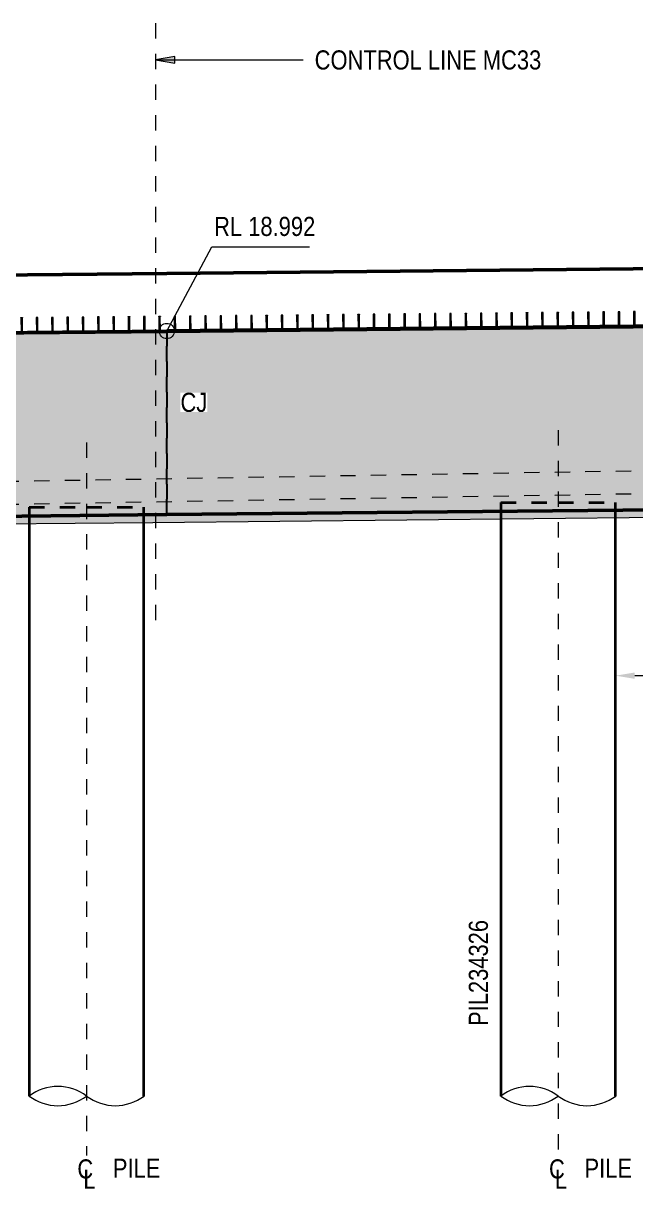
# Model space of a CAD drawing. Header units: metres. Extents: x -1691 to -1609, y 3 to 593.
# Drawn here: x -1635.54 to -1631.54, y 13.39 to 21 of the extents above; entities that cross this region are included whole.
import ezdxf

# ---------------------------------------------------------------- set-up
doc = ezdxf.new("R2010")
doc.units = ezdxf.units.M
doc.linetypes.add('JacobsCenter', pattern=[0.015, 0.009, -0.0015, 0.003, -0.0015])
doc.linetypes.add('JacobsDash', pattern=[0.0045, 0.003, -0.0015])
doc.layers.get('Defpoints').update_dxf_attribs({"color": 41})
for name, color, linetype, lineweight in [('BRIDGE-ABUTMENT-CONC', 7, 'Continuous', 50), ('BRIDGE-FRAMING-LINE-18-HID', 7, 'JacobsDash', 18), ('D-BDGE', 7, 'Continuous', 13), ('D-BDGE-FLOOR', 7, 'Continuous', 50), ('D-BDGE-FNDN-LINES-18-HID', 7, 'JacobsDash', 18), ('D-BDGE-FNDN-PILE-CONC', 7, 'Continuous', 50), ('D-BDGE-FRAMING', 7, 'Continuous', 50), ('D-BDGE-LINE', 7, 'Continuous', 9), ('D-ENHA-ANNO-TEXT', 7, 'Continuous', 9), ('D-ENHA-GEN-LINE', 7, 'Continuous', 9), ('D-ENHA-TEXT', 7, 'Continuous', 9), ('D-ENHA-TEXT-DIMS', 7, 'Continuous', 9), ('D-ENHA-TEXT-TAG', 7, 'Continuous', 18)]:
    doc.layers.add(name, color=color, linetype=linetype, lineweight=lineweight)
doc.styles.add('Arial Narrow_1', font='ARIALN.TTF', dxfattribs={"height": 0.125})
doc.styles.add('Arial Narrow_3', font='ARIALN.TTF', dxfattribs={"height": 0.125})
doc.dimstyles.new('Dimension_Standard_O__mm__3', dxfattribs={"dimscale": 0.3048, "dimtxt": 0.127929, "dimasz": 0.410105, "dimexe": 0.393701, "dimexo": 0.246063, "dimgap": 0.246063, "dimtad": 1, "dimdec": 0, "dimlfac": 1000, "dimzin": 0, "dimdsep": 46, "dimtxsty": 'Arial Narrow_3', "dimsah": 1, "dimcen": 0.09, "dimaunit": 1, "dimadec": 4, "dimazin": 0, "dimtfac": 1, "dimtdec": 4, "dimtix": 1, "dimtmove": 0, "dimatfit": 3, "dimfxl": 1, "dimtvp": 1, "dimtfill": 1, "dimtolj": 1, "dimtzin": 0, "dimlwd": 18, "dimlwe": 18, "dimarcsym": 2})

# ---------------------------------------------------------------- blocks, each defined once
blk = doc.blocks.new('01_SFO_FRP_Pile_CastInPlace_CS - CAST-IN-PLACE PILE - 0750-V4-DRG-2871072 - ABUTMENT B CONCRETE ELEVATION')
at = {"layer": 'D-BDGE-FNDN-LINES-18-HID', "lineweight": 35}
for p, q in [((-1677.2736, 17.8408), (-1677.2736, 17.7833)), ((-1677.2736, 17.8408), (-1676.8987, 17.8408)), ((-1677.2736, 17.8408), (-1676.8988, 17.8408)), ((-1676.8987, 17.8408), (-1676.5236, 17.8408)), ((-1676.8986, 17.8408), (-1676.5236, 17.8408)), ((-1676.5236, 17.7908), (-1676.5236, 17.8408))]:
    blk.add_line(p, q, dxfattribs=at)
at = {"layer": 'D-BDGE-FNDN-PILE-CONC', "lineweight": 35}
for p, q in [((-1677.2736, 17.7832), (-1677.2736, 13.9919)), ((-1676.5236, 13.9914), (-1676.5236, 17.7907))]:
    blk.add_line(p, q, dxfattribs=at)
blk = doc.blocks.new('07_STR_DPS_PermadecPanel - 07_STR_DPS_PermadecPanel-5973125-DRG-2871072 - ABUTMENT B CONCRETE ELEVATION')
at = {"layer": 'BRIDGE-FRAMING-LINE-18-HID', "color": 9, "lineweight": 13, "true_color": 0xc3c3c3}
for p, q in [((-1677.5265, 19.0775), (-1677.5165, 19.0776)), ((-1677.5265, 19.0769), (-1677.5265, 19.0775)), ((-1677.5265, 19.0775), (-1677.5265, 19.0769)), ((-1677.5165, 19.0776), (-1677.5165, 19.077)), ((-1677.5165, 19.0776), (-1677.5165, 19.077)), ((-1677.4265, 19.0785), (-1677.4165, 19.0786)), ((-1677.4265, 19.0779), (-1677.4265, 19.0785)), ((-1677.4265, 19.0785), (-1677.4265, 19.0779)), ((-1677.4165, 19.0786), (-1677.4165, 19.078)), ((-1677.4165, 19.0786), (-1677.4165, 19.078)), ((-1677.3265, 19.0795), (-1677.3165, 19.0796)), ((-1677.3265, 19.0789), (-1677.3265, 19.0795)), ((-1677.3265, 19.0795), (-1677.3265, 19.0789)), ((-1677.3165, 19.0796), (-1677.3165, 19.079)), ((-1677.3165, 19.0796), (-1677.3165, 19.079)), ((-1677.2265, 19.0805), (-1677.2165, 19.0806)), ((-1677.2265, 19.0799), (-1677.2265, 19.0805)), ((-1677.2265, 19.0805), (-1677.2265, 19.0799)), ((-1677.2165, 19.0806), (-1677.2166, 19.08)), ((-1677.2165, 19.0806), (-1677.2165, 19.08)), ((-1677.1265, 19.0815), (-1677.1266, 19.0809)), ((-1677.1265, 19.0815), (-1677.1165, 19.0816)), ((-1677.1265, 19.0809), (-1677.1265, 19.0815)), ((-1677.1165, 19.0816), (-1677.1166, 19.081)), ((-1677.1165, 19.0816), (-1677.1165, 19.081)), ((-1677.0265, 19.0825), (-1677.0266, 19.0819)), ((-1677.0265, 19.0825), (-1677.0165, 19.0826)), ((-1677.0265, 19.0819), (-1677.0265, 19.0825)), ((-1677.0165, 19.0826), (-1677.0166, 19.082)), ((-1677.0165, 19.0826), (-1677.0165, 19.082)), ((-1677.5706, 18.984), (-1677.5256, 18.9845)), ((-1677.5706, 18.9834), (-1677.5706, 18.984)), ((-1677.5706, 18.984), (-1677.5706, 18.9834)), ((-1676.9705, 18.984), (-1677.5705, 18.978)), ((-1677.5156, 18.9846), (-1677.4256, 18.9855)), ((-1677.4156, 18.9856), (-1677.3256, 18.9865)), ((-1677.3156, 18.9866), (-1677.2256, 18.9875)), ((-1677.2156, 18.9876), (-1677.1256, 18.9885)), ((-1677.1156, 18.9886), (-1677.0256, 18.9895)), ((-1677.0156, 18.9896), (-1676.9706, 18.99)), ((-1676.9706, 18.99), (-1676.9706, 18.9895)), ((-1676.9706, 18.99), (-1676.9706, 18.9894))]:
    blk.add_line(p, q, dxfattribs=at)
at = {"layer": 'D-BDGE-FRAMING', "color": 9, "lineweight": 13, "true_color": 0xc3c3c3}
for p, q in [((-1677.5165, 19.077), (-1677.5265, 19.0769)), ((-1677.5265, 19.0769), (-1677.5256, 18.9839)), ((-1677.5156, 18.984), (-1677.5165, 19.077)), ((-1677.4165, 19.078), (-1677.4265, 19.0779)), ((-1677.4265, 19.0779), (-1677.4256, 18.9849)), ((-1677.4156, 18.985), (-1677.4165, 19.078)), ((-1677.3165, 19.079), (-1677.3265, 19.0789)), ((-1677.3265, 19.0789), (-1677.3256, 18.9859)), ((-1677.3156, 18.986), (-1677.3165, 19.079)), ((-1677.2166, 19.08), (-1677.2265, 19.0799)), ((-1677.2265, 19.0799), (-1677.2256, 18.9869)), ((-1677.2156, 18.987), (-1677.2166, 19.08)), ((-1677.1166, 19.081), (-1677.1266, 19.0809)), ((-1677.1266, 19.0809), (-1677.1256, 18.9879)), ((-1677.1156, 18.988), (-1677.1166, 19.081)), ((-1677.0166, 19.082), (-1677.0266, 19.0819)), ((-1677.0266, 19.0819), (-1677.0256, 18.9889)), ((-1677.0156, 18.989), (-1677.0166, 19.082)), ((-1677.5256, 18.9839), (-1677.5706, 18.9834)), ((-1677.5706, 18.9834), (-1677.5705, 18.9774)), ((-1677.5705, 18.9774), (-1676.9706, 18.9834)), ((-1677.4256, 18.9849), (-1677.5156, 18.984)), ((-1677.3256, 18.9859), (-1677.4156, 18.985)), ((-1677.2256, 18.9869), (-1677.3156, 18.986)), ((-1677.1256, 18.9879), (-1677.2156, 18.987)), ((-1677.0256, 18.9889), (-1677.1156, 18.988)), ((-1676.9706, 18.9894), (-1677.0156, 18.989)), ((-1676.9706, 18.9834), (-1676.9706, 18.9894))]:
    blk.add_line(p, q, dxfattribs=at)
blk = doc.blocks.new('07_STR_DPS_PermadecPanel - 07_STR_DPS_PermadecPanel-V19-DRG-2871072 - ABUTMENT B CONCRETE ELEVATION')
at = {"layer": 'BRIDGE-FRAMING-LINE-18-HID', "color": 9, "lineweight": 13, "true_color": 0xc3c3c3}
for p, q in [((-1676.9265, 19.0835), (-1676.9165, 19.0836)), ((-1676.9265, 19.0829), (-1676.9265, 19.0835)), ((-1676.9265, 19.0835), (-1676.9265, 19.0829)), ((-1676.9165, 19.0836), (-1676.9165, 19.083)), ((-1676.9165, 19.0836), (-1676.9165, 19.083)), ((-1676.8265, 19.0845), (-1676.8165, 19.0846)), ((-1676.8265, 19.0839), (-1676.8265, 19.0845)), ((-1676.8265, 19.0845), (-1676.8265, 19.0839)), ((-1676.8165, 19.0846), (-1676.8165, 19.084)), ((-1676.8165, 19.0846), (-1676.8165, 19.084)), ((-1676.7265, 19.0855), (-1676.7165, 19.0856)), ((-1676.7265, 19.0849), (-1676.7265, 19.0855)), ((-1676.7265, 19.0855), (-1676.7265, 19.0849)), ((-1676.7165, 19.0856), (-1676.7165, 19.085)), ((-1676.7165, 19.0856), (-1676.7165, 19.085)), ((-1676.6265, 19.0865), (-1676.6165, 19.0866)), ((-1676.6265, 19.0859), (-1676.6265, 19.0865)), ((-1676.6265, 19.0865), (-1676.6265, 19.0859)), ((-1676.6165, 19.0866), (-1676.6166, 19.086)), ((-1676.6165, 19.0866), (-1676.6165, 19.086)), ((-1676.5265, 19.0875), (-1676.5266, 19.0869)), ((-1676.5265, 19.0875), (-1676.5165, 19.0876)), ((-1676.5265, 19.0869), (-1676.5265, 19.0875)), ((-1676.5165, 19.0876), (-1676.5166, 19.087)), ((-1676.5165, 19.0876), (-1676.5165, 19.087)), ((-1676.4265, 19.0885), (-1676.4266, 19.0879)), ((-1676.4265, 19.0885), (-1676.4165, 19.0886)), ((-1676.4265, 19.0879), (-1676.4265, 19.0885)), ((-1676.4165, 19.0886), (-1676.4166, 19.088)), ((-1676.4165, 19.0886), (-1676.4165, 19.088)), ((-1676.9706, 18.99), (-1676.9256, 18.9905)), ((-1676.9706, 18.9895), (-1676.9706, 18.99)), ((-1676.9706, 18.99), (-1676.9706, 18.9894)), ((-1676.3705, 18.99), (-1676.9705, 18.984)), ((-1676.9156, 18.9906), (-1676.8256, 18.9915)), ((-1676.8156, 18.9916), (-1676.7256, 18.9925)), ((-1676.7156, 18.9926), (-1676.6256, 18.9935)), ((-1676.6156, 18.9936), (-1676.5256, 18.9945)), ((-1676.5156, 18.9946), (-1676.4256, 18.9955)), ((-1676.4156, 18.9956), (-1676.3706, 18.996)), ((-1676.3706, 18.996), (-1676.3706, 18.9959)), ((-1676.3706, 18.996), (-1676.3706, 18.9954)), ((-1676.3706, 18.9953), (-1676.3706, 18.9954))]:
    blk.add_line(p, q, dxfattribs=at)
at = {"layer": 'D-BDGE-FRAMING', "color": 9, "lineweight": 13, "true_color": 0xc3c3c3}
for p, q in [((-1676.9165, 19.083), (-1676.9265, 19.0829)), ((-1676.9265, 19.0829), (-1676.9256, 18.9899)), ((-1676.9156, 18.99), (-1676.9165, 19.083)), ((-1676.8165, 19.084), (-1676.8265, 19.0839)), ((-1676.8265, 19.0839), (-1676.8256, 18.9909)), ((-1676.8156, 18.991), (-1676.8165, 19.084)), ((-1676.7165, 19.085), (-1676.7265, 19.0849)), ((-1676.7265, 19.0849), (-1676.7256, 18.9919)), ((-1676.7156, 18.992), (-1676.7165, 19.085)), ((-1676.6166, 19.086), (-1676.6265, 19.0859)), ((-1676.6265, 19.0859), (-1676.6256, 18.9929)), ((-1676.6156, 18.993), (-1676.6166, 19.086)), ((-1676.5166, 19.087), (-1676.5266, 19.0869)), ((-1676.5266, 19.0869), (-1676.5256, 18.9939)), ((-1676.5156, 18.994), (-1676.5166, 19.087)), ((-1676.4166, 19.088), (-1676.4266, 19.0879)), ((-1676.4266, 19.0879), (-1676.4256, 18.9949)), ((-1676.4156, 18.995), (-1676.4166, 19.088)), ((-1676.9256, 18.9899), (-1676.9706, 18.9894)), ((-1676.9706, 18.9894), (-1676.9705, 18.9834)), ((-1676.9705, 18.9834), (-1676.3706, 18.9894)), ((-1676.8256, 18.9909), (-1676.9156, 18.99)), ((-1676.7256, 18.9919), (-1676.8156, 18.991)), ((-1676.6256, 18.9929), (-1676.7156, 18.992)), ((-1676.5256, 18.9939), (-1676.6156, 18.993)), ((-1676.4256, 18.9949), (-1676.5156, 18.994)), ((-1676.3706, 18.9954), (-1676.4156, 18.995)), ((-1676.3706, 18.9894), (-1676.3706, 18.9953))]:
    blk.add_line(p, q, dxfattribs=at)
blk = doc.blocks.new('07_STR_DPS_PermadecPanel - 07_STR_DPS_PermadecPanel-5973127-DRG-2871072 - ABUTMENT B CONCRETE ELEVATION')
at = {"layer": 'BRIDGE-FRAMING-LINE-18-HID', "color": 9, "lineweight": 13, "true_color": 0xc3c3c3}
for p, q in [((-1675.7266, 19.0952), (-1675.7166, 19.0953)), ((-1675.7265, 19.0946), (-1675.7266, 19.0952)), ((-1675.7266, 19.0952), (-1675.7266, 19.0946)), ((-1675.7166, 19.0953), (-1675.7165, 19.0947)), ((-1675.7166, 19.0953), (-1675.7166, 19.0947)), ((-1675.6266, 19.0962), (-1675.6166, 19.0963)), ((-1675.6266, 19.0956), (-1675.6266, 19.0962)), ((-1675.6266, 19.0962), (-1675.6266, 19.0956)), ((-1675.6166, 19.0963), (-1675.6166, 19.0957)), ((-1675.6166, 19.0963), (-1675.6166, 19.0957)), ((-1675.5266, 19.0972), (-1675.5166, 19.0973)), ((-1675.5266, 19.0966), (-1675.5266, 19.0972)), ((-1675.5266, 19.0972), (-1675.5266, 19.0966)), ((-1675.5166, 19.0973), (-1675.5166, 19.0967)), ((-1675.5166, 19.0973), (-1675.5166, 19.0967)), ((-1675.4266, 19.0982), (-1675.4166, 19.0983)), ((-1675.4266, 19.0976), (-1675.4266, 19.0982)), ((-1675.4266, 19.0982), (-1675.4266, 19.0976)), ((-1675.4166, 19.0983), (-1675.4166, 19.0977)), ((-1675.4166, 19.0983), (-1675.4166, 19.0977)), ((-1675.3266, 19.0991), (-1675.3166, 19.0992)), ((-1675.3266, 19.0986), (-1675.3266, 19.0991)), ((-1675.3266, 19.0991), (-1675.3266, 19.0986)), ((-1675.3166, 19.0992), (-1675.3166, 19.0987)), ((-1675.3166, 19.0992), (-1675.3166, 19.0987)), ((-1675.2266, 19.1001), (-1675.2166, 19.1002)), ((-1675.2266, 19.0996), (-1675.2266, 19.1001)), ((-1675.2266, 19.1001), (-1675.2266, 19.0996)), ((-1675.2166, 19.1002), (-1675.2166, 19.0997)), ((-1675.2166, 19.1002), (-1675.2166, 19.0997)), ((-1675.7706, 19.0017), (-1675.7707, 19.0012)), ((-1675.7706, 19.0017), (-1675.7256, 19.0022)), ((-1675.1706, 19.0017), (-1675.7706, 18.9957)), ((-1675.7156, 19.0023), (-1675.6256, 19.0032)), ((-1675.6156, 19.0033), (-1675.5256, 19.0042)), ((-1675.5156, 19.0043), (-1675.4256, 19.0052)), ((-1675.4156, 19.0053), (-1675.3256, 19.0062)), ((-1675.3156, 19.0063), (-1675.2257, 19.0071)), ((-1675.2157, 19.0072), (-1675.1707, 19.0077)), ((-1675.1707, 19.0077), (-1675.1707, 19.0073)), ((-1675.1707, 19.0077), (-1675.1707, 19.0071))]:
    blk.add_line(p, q, dxfattribs=at)
at = {"layer": 'D-BDGE-FRAMING', "color": 9, "lineweight": 13, "true_color": 0xc3c3c3}
for p, q in [((-1675.7166, 19.0947), (-1675.7266, 19.0946)), ((-1675.7266, 19.0946), (-1675.7257, 19.0016)), ((-1675.7157, 19.0017), (-1675.7166, 19.0947)), ((-1675.6166, 19.0957), (-1675.6266, 19.0956)), ((-1675.6266, 19.0956), (-1675.6257, 19.0026)), ((-1675.6157, 19.0027), (-1675.6166, 19.0957)), ((-1675.5166, 19.0967), (-1675.5266, 19.0966)), ((-1675.5266, 19.0966), (-1675.5257, 19.0036)), ((-1675.5157, 19.0037), (-1675.5166, 19.0967)), ((-1675.4166, 19.0977), (-1675.4266, 19.0976)), ((-1675.4266, 19.0976), (-1675.4257, 19.0046)), ((-1675.4157, 19.0047), (-1675.4166, 19.0977)), ((-1675.3166, 19.0987), (-1675.3266, 19.0986)), ((-1675.3266, 19.0986), (-1675.3257, 19.0056)), ((-1675.3157, 19.0057), (-1675.3166, 19.0987)), ((-1675.2166, 19.0997), (-1675.2266, 19.0996)), ((-1675.2266, 19.0996), (-1675.2257, 19.0066)), ((-1675.2157, 19.0067), (-1675.2166, 19.0997)), ((-1675.7257, 19.0016), (-1675.7707, 19.0012)), ((-1675.7707, 19.0012), (-1675.7706, 18.9952)), ((-1675.7706, 18.9952), (-1675.1706, 19.0011)), ((-1675.6257, 19.0026), (-1675.7157, 19.0017)), ((-1675.5257, 19.0036), (-1675.6157, 19.0027)), ((-1675.4257, 19.0046), (-1675.5157, 19.0037)), ((-1675.3257, 19.0056), (-1675.4157, 19.0047)), ((-1675.2257, 19.0066), (-1675.3157, 19.0057)), ((-1675.1707, 19.0071), (-1675.2157, 19.0067)), ((-1675.1706, 19.0011), (-1675.1707, 19.0071))]:
    blk.add_line(p, q, dxfattribs=at)
blk = doc.blocks.new('07_STR_DPS_PermadecPanel - 07_STR_DPS_PermadecPanel-V20-DRG-2871072 - ABUTMENT B CONCRETE ELEVATION')
at = {"layer": 'BRIDGE-FRAMING-LINE-18-HID', "color": 9, "lineweight": 13, "true_color": 0xc3c3c3}
for p, q in [((-1675.1266, 19.1013), (-1675.1166, 19.1014)), ((-1675.1266, 19.1007), (-1675.1266, 19.1013)), ((-1675.1266, 19.1013), (-1675.1266, 19.1007)), ((-1675.1166, 19.1014), (-1675.1166, 19.1008)), ((-1675.1166, 19.1014), (-1675.1166, 19.1008)), ((-1675.0266, 19.1023), (-1675.0166, 19.1024)), ((-1675.0266, 19.1017), (-1675.0266, 19.1023)), ((-1675.0266, 19.1023), (-1675.0266, 19.1017)), ((-1675.0166, 19.1024), (-1675.0166, 19.1018)), ((-1675.0166, 19.1024), (-1675.0166, 19.1018)), ((-1674.9266, 19.1033), (-1674.9166, 19.1034)), ((-1674.9266, 19.1027), (-1674.9266, 19.1033)), ((-1674.9266, 19.1033), (-1674.9266, 19.1027)), ((-1674.9166, 19.1034), (-1674.9166, 19.1028)), ((-1674.9166, 19.1034), (-1674.9166, 19.1028)), ((-1674.8266, 19.1043), (-1674.8166, 19.1044)), ((-1674.8266, 19.1037), (-1674.8266, 19.1043)), ((-1674.8266, 19.1043), (-1674.8266, 19.1037)), ((-1674.8166, 19.1044), (-1674.8166, 19.1038)), ((-1674.8166, 19.1044), (-1674.8166, 19.1038)), ((-1674.7266, 19.1052), (-1674.7166, 19.1053)), ((-1674.7266, 19.1047), (-1674.7266, 19.1052)), ((-1674.7266, 19.1052), (-1674.7266, 19.1047)), ((-1674.7166, 19.1053), (-1674.7166, 19.1048)), ((-1674.7166, 19.1053), (-1674.7166, 19.1048)), ((-1674.6266, 19.1062), (-1674.6166, 19.1063)), ((-1674.6266, 19.1057), (-1674.6266, 19.1062)), ((-1674.6266, 19.1062), (-1674.6266, 19.1057)), ((-1674.6166, 19.1063), (-1674.6166, 19.1058)), ((-1674.6166, 19.1063), (-1674.6166, 19.1058)), ((-1675.1707, 19.0078), (-1675.1257, 19.0083)), ((-1675.1707, 19.0073), (-1675.1707, 19.0078)), ((-1675.1707, 19.0078), (-1675.1707, 19.0073)), ((-1675.1707, 19.0073), (-1675.1707, 19.0072)), ((-1674.5706, 19.0078), (-1675.1706, 19.0018)), ((-1675.1157, 19.0084), (-1675.0257, 19.0093)), ((-1675.0157, 19.0094), (-1674.9257, 19.0103)), ((-1674.9157, 19.0104), (-1674.8257, 19.0113)), ((-1674.8157, 19.0114), (-1674.7257, 19.0123)), ((-1674.7157, 19.0124), (-1674.6257, 19.0132)), ((-1674.6157, 19.0133), (-1674.5707, 19.0138)), ((-1674.5707, 19.0138), (-1674.5707, 19.0133)), ((-1674.5707, 19.0138), (-1674.5707, 19.0132))]:
    blk.add_line(p, q, dxfattribs=at)
at = {"layer": 'D-BDGE-FRAMING', "color": 9, "lineweight": 13, "true_color": 0xc3c3c3}
for p, q in [((-1675.1166, 19.1008), (-1675.1266, 19.1007)), ((-1675.1266, 19.1007), (-1675.1257, 19.0077)), ((-1675.1157, 19.0078), (-1675.1166, 19.1008)), ((-1675.0166, 19.1018), (-1675.0266, 19.1017)), ((-1675.0266, 19.1017), (-1675.0257, 19.0087)), ((-1675.0157, 19.0088), (-1675.0166, 19.1018)), ((-1674.9166, 19.1028), (-1674.9266, 19.1027)), ((-1674.9266, 19.1027), (-1674.9257, 19.0097)), ((-1674.9157, 19.0098), (-1674.9166, 19.1028)), ((-1674.8166, 19.1038), (-1674.8266, 19.1037)), ((-1674.8266, 19.1037), (-1674.8257, 19.0107)), ((-1674.8157, 19.0108), (-1674.8166, 19.1038)), ((-1674.7166, 19.1048), (-1674.7266, 19.1047)), ((-1674.7266, 19.1047), (-1674.7257, 19.0117)), ((-1674.7157, 19.0118), (-1674.7166, 19.1048)), ((-1674.6166, 19.1058), (-1674.6266, 19.1057)), ((-1674.6266, 19.1057), (-1674.6257, 19.0127)), ((-1674.6157, 19.0128), (-1674.6166, 19.1058)), ((-1675.1257, 19.0077), (-1675.1707, 19.0073)), ((-1675.1707, 19.0071), (-1675.1706, 19.0013)), ((-1675.1706, 19.0013), (-1674.5707, 19.0072)), ((-1675.0257, 19.0087), (-1675.1157, 19.0078)), ((-1674.9257, 19.0097), (-1675.0157, 19.0088)), ((-1674.8257, 19.0107), (-1674.9157, 19.0098)), ((-1674.7257, 19.0117), (-1674.8157, 19.0108)), ((-1674.6257, 19.0127), (-1674.7157, 19.0118)), ((-1674.5707, 19.0132), (-1674.6157, 19.0128)), ((-1674.5707, 19.0072), (-1674.5707, 19.0132))]:
    blk.add_line(p, q, dxfattribs=at)
blk = doc.blocks.new('07_STR_DPS_PermadecPanel - 07_STR_DPS_PermadecPanel-5973128-DRG-2871072 - ABUTMENT B CONCRETE ELEVATION')
at = {"layer": 'BRIDGE-FRAMING-LINE-18-HID', "color": 9, "lineweight": 13, "true_color": 0xc3c3c3}
for p, q in [((-1674.5266, 19.1073), (-1674.5267, 19.1067)), ((-1674.5266, 19.1073), (-1674.5166, 19.1074)), ((-1674.5266, 19.1067), (-1674.5266, 19.1073)), ((-1674.5166, 19.1074), (-1674.5167, 19.1068)), ((-1674.5166, 19.1074), (-1674.5166, 19.1068)), ((-1674.4266, 19.1083), (-1674.4267, 19.1077)), ((-1674.4266, 19.1083), (-1674.4166, 19.1084)), ((-1674.4266, 19.1077), (-1674.4266, 19.1083)), ((-1674.4166, 19.1084), (-1674.4167, 19.1078)), ((-1674.4166, 19.1084), (-1674.4166, 19.1078)), ((-1674.3266, 19.1093), (-1674.3267, 19.1087)), ((-1674.3266, 19.1093), (-1674.3166, 19.1094)), ((-1674.3266, 19.1087), (-1674.3266, 19.1093)), ((-1674.3166, 19.1094), (-1674.3167, 19.1088)), ((-1674.3166, 19.1094), (-1674.3166, 19.1088)), ((-1674.2266, 19.1103), (-1674.2267, 19.1097)), ((-1674.2266, 19.1103), (-1674.2166, 19.1104)), ((-1674.2266, 19.1097), (-1674.2266, 19.1103)), ((-1674.2166, 19.1104), (-1674.2167, 19.1098)), ((-1674.2166, 19.1104), (-1674.2166, 19.1098)), ((-1674.1266, 19.1112), (-1674.1267, 19.1107)), ((-1674.1266, 19.1112), (-1674.1166, 19.1113)), ((-1674.1266, 19.1107), (-1674.1266, 19.1112)), ((-1674.1166, 19.1113), (-1674.1167, 19.1108)), ((-1674.1166, 19.1113), (-1674.1166, 19.1108)), ((-1674.0266, 19.1122), (-1674.0267, 19.1117)), ((-1674.0266, 19.1122), (-1674.0166, 19.1123)), ((-1674.0266, 19.1117), (-1674.0266, 19.1122)), ((-1674.0166, 19.1123), (-1674.0167, 19.1118)), ((-1674.0166, 19.1123), (-1674.0166, 19.1118)), ((-1674.5707, 19.0138), (-1674.5257, 19.0143)), ((-1674.5707, 19.0133), (-1674.5707, 19.0138)), ((-1674.5707, 19.0138), (-1674.5707, 19.0133)), ((-1673.9707, 19.0138), (-1674.5706, 19.0078)), ((-1674.5157, 19.0144), (-1674.4257, 19.0153)), ((-1674.4157, 19.0154), (-1674.3257, 19.0163)), ((-1674.3157, 19.0164), (-1674.2257, 19.0173)), ((-1674.2157, 19.0174), (-1674.1257, 19.0183)), ((-1674.1157, 19.0184), (-1674.0257, 19.0192)), ((-1674.0157, 19.0193), (-1673.9707, 19.0198)), ((-1673.9707, 19.0198), (-1673.9708, 19.0192)), ((-1673.9707, 19.0198), (-1673.9707, 19.0193))]:
    blk.add_line(p, q, dxfattribs=at)
at = {"layer": 'D-BDGE-FRAMING', "color": 9, "lineweight": 13, "true_color": 0xc3c3c3}
for p, q in [((-1674.5167, 19.1068), (-1674.5267, 19.1067)), ((-1674.5267, 19.1067), (-1674.5257, 19.0137)), ((-1674.5157, 19.0138), (-1674.5167, 19.1068)), ((-1674.4167, 19.1078), (-1674.4267, 19.1077)), ((-1674.4267, 19.1077), (-1674.4257, 19.0147)), ((-1674.4157, 19.0148), (-1674.4167, 19.1078)), ((-1674.3167, 19.1088), (-1674.3267, 19.1087)), ((-1674.3267, 19.1087), (-1674.3257, 19.0157)), ((-1674.3157, 19.0158), (-1674.3167, 19.1088)), ((-1674.2167, 19.1098), (-1674.2267, 19.1097)), ((-1674.2267, 19.1097), (-1674.2257, 19.0167)), ((-1674.2157, 19.0168), (-1674.2167, 19.1098)), ((-1674.1167, 19.1108), (-1674.1267, 19.1107)), ((-1674.1267, 19.1107), (-1674.1257, 19.0177)), ((-1674.1157, 19.0178), (-1674.1167, 19.1108)), ((-1674.0167, 19.1118), (-1674.0267, 19.1117)), ((-1674.0267, 19.1117), (-1674.0258, 19.0187)), ((-1674.0158, 19.0188), (-1674.0167, 19.1118)), ((-1674.5257, 19.0137), (-1674.5707, 19.0133)), ((-1674.5707, 19.0073), (-1673.9707, 19.0132)), ((-1674.5707, 19.0132), (-1674.5707, 19.0073)), ((-1674.4257, 19.0147), (-1674.5157, 19.0138)), ((-1674.3257, 19.0157), (-1674.4157, 19.0148)), ((-1674.2257, 19.0167), (-1674.3157, 19.0158)), ((-1674.1257, 19.0177), (-1674.2157, 19.0168)), ((-1674.0258, 19.0187), (-1674.1157, 19.0178)), ((-1673.9708, 19.0192), (-1674.0158, 19.0188)), ((-1673.9707, 19.0132), (-1673.9708, 19.0192))]:
    blk.add_line(p, q, dxfattribs=at)
blk = doc.blocks.new('07_STR_DPS_PermadecPanel - 07_STR_DPS_PermadecPanel-V21-DRG-2871072 - ABUTMENT B CONCRETE ELEVATION')
at = {"layer": 'BRIDGE-FRAMING-LINE-18-HID', "color": 9, "lineweight": 13, "true_color": 0xc3c3c3}
for p, q in [((-1673.9266, 19.1133), (-1673.9267, 19.1127)), ((-1673.9266, 19.1133), (-1673.9166, 19.1134)), ((-1673.9266, 19.1127), (-1673.9266, 19.1133)), ((-1673.9166, 19.1134), (-1673.9167, 19.1128)), ((-1673.9166, 19.1134), (-1673.9166, 19.1128)), ((-1673.8266, 19.1143), (-1673.8267, 19.1137)), ((-1673.8266, 19.1143), (-1673.8166, 19.1144)), ((-1673.8266, 19.1137), (-1673.8266, 19.1143)), ((-1673.8166, 19.1144), (-1673.8167, 19.1138)), ((-1673.8166, 19.1144), (-1673.8166, 19.1138)), ((-1673.7267, 19.1153), (-1673.7167, 19.1154)), ((-1673.7266, 19.1147), (-1673.7267, 19.1153)), ((-1673.7267, 19.1153), (-1673.7267, 19.1147)), ((-1673.7167, 19.1154), (-1673.7166, 19.1148)), ((-1673.7167, 19.1154), (-1673.7167, 19.1148)), ((-1673.6267, 19.1163), (-1673.6167, 19.1164)), ((-1673.6267, 19.1157), (-1673.6267, 19.1163)), ((-1673.6267, 19.1163), (-1673.6267, 19.1157)), ((-1673.6167, 19.1164), (-1673.6167, 19.1158)), ((-1673.6167, 19.1164), (-1673.6167, 19.1158)), ((-1673.5267, 19.1172), (-1673.5167, 19.1173)), ((-1673.5267, 19.1167), (-1673.5267, 19.1172)), ((-1673.5267, 19.1172), (-1673.5267, 19.1167)), ((-1673.5167, 19.1173), (-1673.5167, 19.1168)), ((-1673.5167, 19.1173), (-1673.5167, 19.1168)), ((-1673.4267, 19.1182), (-1673.4167, 19.1183)), ((-1673.4267, 19.1177), (-1673.4267, 19.1182)), ((-1673.4267, 19.1182), (-1673.4267, 19.1177)), ((-1673.4167, 19.1183), (-1673.4167, 19.1178)), ((-1673.4167, 19.1183), (-1673.4167, 19.1178)), ((-1673.9707, 19.0198), (-1673.9708, 19.0193)), ((-1673.9707, 19.0198), (-1673.9257, 19.0203)), ((-1673.9707, 19.0193), (-1673.9707, 19.0198)), ((-1673.3707, 19.0198), (-1673.9707, 19.0138)), ((-1673.9157, 19.0204), (-1673.8257, 19.0213)), ((-1673.8157, 19.0214), (-1673.7257, 19.0223)), ((-1673.7157, 19.0224), (-1673.6257, 19.0233)), ((-1673.6157, 19.0234), (-1673.5257, 19.0243)), ((-1673.5157, 19.0244), (-1673.4257, 19.0252)), ((-1673.4157, 19.0253), (-1673.3707, 19.0258)), ((-1673.3707, 19.0258), (-1673.3708, 19.0252)), ((-1673.3707, 19.0258), (-1673.3707, 19.0253))]:
    blk.add_line(p, q, dxfattribs=at)
at = {"layer": 'D-BDGE-FRAMING', "color": 9, "lineweight": 13, "true_color": 0xc3c3c3}
for p, q in [((-1673.9167, 19.1128), (-1673.9267, 19.1127)), ((-1673.9267, 19.1127), (-1673.9258, 19.0197)), ((-1673.9158, 19.0198), (-1673.9167, 19.1128)), ((-1673.8167, 19.1138), (-1673.8267, 19.1137)), ((-1673.8267, 19.1137), (-1673.8258, 19.0207)), ((-1673.8158, 19.0208), (-1673.8167, 19.1138)), ((-1673.7167, 19.1148), (-1673.7267, 19.1147)), ((-1673.7267, 19.1147), (-1673.7258, 19.0217)), ((-1673.7158, 19.0218), (-1673.7167, 19.1148)), ((-1673.6167, 19.1158), (-1673.6267, 19.1157)), ((-1673.6267, 19.1157), (-1673.6258, 19.0227)), ((-1673.6158, 19.0228), (-1673.6167, 19.1158)), ((-1673.5167, 19.1168), (-1673.5267, 19.1167)), ((-1673.5267, 19.1167), (-1673.5258, 19.0237)), ((-1673.5158, 19.0238), (-1673.5167, 19.1168)), ((-1673.4167, 19.1178), (-1673.4267, 19.1177)), ((-1673.4267, 19.1177), (-1673.4258, 19.0247)), ((-1673.4158, 19.0248), (-1673.4167, 19.1178)), ((-1673.9258, 19.0197), (-1673.9708, 19.0193)), ((-1673.9708, 19.0192), (-1673.9707, 19.0133)), ((-1673.9707, 19.0133), (-1673.3707, 19.0192)), ((-1673.8258, 19.0207), (-1673.9158, 19.0198)), ((-1673.7258, 19.0217), (-1673.8158, 19.0208)), ((-1673.6258, 19.0227), (-1673.7158, 19.0218)), ((-1673.5258, 19.0237), (-1673.6158, 19.0228)), ((-1673.4258, 19.0247), (-1673.5158, 19.0238)), ((-1673.3708, 19.0252), (-1673.4158, 19.0248)), ((-1673.3707, 19.0192), (-1673.3708, 19.0252))]:
    blk.add_line(p, q, dxfattribs=at)
blk = doc.blocks.new('07_STR_DPS_PermadecPanel - 07_STR_DPS_PermadecPanel-5973129-DRG-2871072 - ABUTMENT B CONCRETE ELEVATION')
at = {"layer": 'BRIDGE-FRAMING-LINE-18-HID', "color": 9, "lineweight": 13, "true_color": 0xc3c3c3}
for p, q in [((-1673.3267, 19.1193), (-1673.3167, 19.1194)), ((-1673.3267, 19.1187), (-1673.3267, 19.1193)), ((-1673.3267, 19.1193), (-1673.3267, 19.1187)), ((-1673.3167, 19.1194), (-1673.3167, 19.1188)), ((-1673.3167, 19.1194), (-1673.3167, 19.1188)), ((-1673.2267, 19.1203), (-1673.2167, 19.1204)), ((-1673.2267, 19.1197), (-1673.2267, 19.1203)), ((-1673.2267, 19.1203), (-1673.2267, 19.1197)), ((-1673.2167, 19.1204), (-1673.2167, 19.1198)), ((-1673.2167, 19.1204), (-1673.2167, 19.1198)), ((-1673.1267, 19.1213), (-1673.1167, 19.1214)), ((-1673.1267, 19.1207), (-1673.1267, 19.1213)), ((-1673.1267, 19.1213), (-1673.1267, 19.1207)), ((-1673.1167, 19.1214), (-1673.1167, 19.1208)), ((-1673.1167, 19.1214), (-1673.1167, 19.1208)), ((-1673.0267, 19.1223), (-1673.0167, 19.1224)), ((-1673.0267, 19.1217), (-1673.0267, 19.1223)), ((-1673.0267, 19.1223), (-1673.0267, 19.1217)), ((-1673.0167, 19.1224), (-1673.0167, 19.1218)), ((-1673.0167, 19.1224), (-1673.0167, 19.1218)), ((-1672.9267, 19.1232), (-1672.9167, 19.1233)), ((-1672.9267, 19.1227), (-1672.9267, 19.1232)), ((-1672.9267, 19.1232), (-1672.9267, 19.1227)), ((-1672.9167, 19.1233), (-1672.9167, 19.1228)), ((-1672.9167, 19.1233), (-1672.9167, 19.1228)), ((-1672.8267, 19.1242), (-1672.8167, 19.1243)), ((-1672.8267, 19.1237), (-1672.8267, 19.1242)), ((-1672.8267, 19.1242), (-1672.8267, 19.1237)), ((-1672.8167, 19.1243), (-1672.8167, 19.1238)), ((-1672.8167, 19.1243), (-1672.8167, 19.1238)), ((-1673.3707, 19.0258), (-1673.3708, 19.0253)), ((-1673.3707, 19.0258), (-1673.3257, 19.0263)), ((-1673.3707, 19.0253), (-1673.3707, 19.0258)), ((-1672.7707, 19.0258), (-1673.3707, 19.0198)), ((-1673.3157, 19.0264), (-1673.2258, 19.0273)), ((-1673.2158, 19.0274), (-1673.1258, 19.0283)), ((-1673.1158, 19.0284), (-1673.0258, 19.0293)), ((-1673.0158, 19.0294), (-1672.9258, 19.0303)), ((-1672.9158, 19.0304), (-1672.8258, 19.0312)), ((-1672.8158, 19.0313), (-1672.7708, 19.0318)), ((-1672.7708, 19.0318), (-1672.7708, 19.0315)), ((-1672.7708, 19.0318), (-1672.7708, 19.0312))]:
    blk.add_line(p, q, dxfattribs=at)
at = {"layer": 'D-BDGE-FRAMING', "color": 9, "lineweight": 13, "true_color": 0xc3c3c3}
for p, q in [((-1673.3167, 19.1188), (-1673.3267, 19.1187)), ((-1673.3158, 19.0258), (-1673.3167, 19.1188)), ((-1673.2167, 19.1198), (-1673.2267, 19.1197)), ((-1673.2267, 19.1197), (-1673.2258, 19.0267)), ((-1673.2158, 19.0268), (-1673.2167, 19.1198)), ((-1673.1167, 19.1208), (-1673.1267, 19.1207)), ((-1673.1267, 19.1207), (-1673.1258, 19.0277)), ((-1673.1158, 19.0278), (-1673.1167, 19.1208)), ((-1673.0167, 19.1218), (-1673.0267, 19.1217)), ((-1673.0267, 19.1217), (-1673.0258, 19.0287)), ((-1673.0158, 19.0288), (-1673.0167, 19.1218)), ((-1672.9167, 19.1228), (-1672.9267, 19.1227)), ((-1672.9267, 19.1227), (-1672.9258, 19.0297)), ((-1672.9158, 19.0298), (-1672.9167, 19.1228)), ((-1672.8167, 19.1238), (-1672.8267, 19.1237)), ((-1672.8267, 19.1237), (-1672.8258, 19.0307)), ((-1672.8158, 19.0308), (-1672.8167, 19.1238)), ((-1673.3267, 19.1187), (-1673.3258, 19.0257)), ((-1673.3258, 19.0257), (-1673.3708, 19.0253)), ((-1673.3708, 19.0252), (-1673.3707, 19.0193)), ((-1673.3707, 19.0193), (-1672.7708, 19.0252)), ((-1673.2258, 19.0267), (-1673.3158, 19.0258)), ((-1673.1258, 19.0277), (-1673.2158, 19.0268)), ((-1673.0258, 19.0287), (-1673.1158, 19.0278)), ((-1672.9258, 19.0297), (-1673.0158, 19.0288)), ((-1672.8258, 19.0307), (-1672.9158, 19.0298)), ((-1672.7708, 19.0312), (-1672.8158, 19.0308)), ((-1672.7708, 19.0252), (-1672.7708, 19.0312))]:
    blk.add_line(p, q, dxfattribs=at)
blk = doc.blocks.new('07_STR_DPS_PermadecPanel - 07_STR_DPS_PermadecPanel-7169531-DRG-2871072 - ABUTMENT B CONCRETE ELEVATION')
at = {"layer": 'BRIDGE-FRAMING-LINE-18-HID', "color": 9, "lineweight": 13, "true_color": 0xc3c3c3}
for p, q in [((-1676.3265, 19.0893), (-1676.3266, 19.0887)), ((-1676.3265, 19.0893), (-1676.3165, 19.0894)), ((-1676.3265, 19.0887), (-1676.3265, 19.0893)), ((-1676.3165, 19.0894), (-1676.3166, 19.0888)), ((-1676.3165, 19.0894), (-1676.3165, 19.0888)), ((-1676.2265, 19.0903), (-1676.2266, 19.0897)), ((-1676.2265, 19.0903), (-1676.2165, 19.0904)), ((-1676.2265, 19.0897), (-1676.2265, 19.0903)), ((-1676.2165, 19.0904), (-1676.2166, 19.0898)), ((-1676.2165, 19.0904), (-1676.2165, 19.0898)), ((-1676.1265, 19.0913), (-1676.1266, 19.0907)), ((-1676.1265, 19.0913), (-1676.1165, 19.0914)), ((-1676.1265, 19.0907), (-1676.1265, 19.0913)), ((-1676.1165, 19.0914), (-1676.1166, 19.0908)), ((-1676.1165, 19.0914), (-1676.1165, 19.0908)), ((-1676.0265, 19.0923), (-1676.0266, 19.0917)), ((-1676.0265, 19.0923), (-1676.0165, 19.0924)), ((-1676.0265, 19.0917), (-1676.0265, 19.0923)), ((-1676.0165, 19.0924), (-1676.0166, 19.0918)), ((-1676.0165, 19.0924), (-1676.0165, 19.0918)), ((-1675.9265, 19.0933), (-1675.9266, 19.0927)), ((-1675.9265, 19.0933), (-1675.9165, 19.0934)), ((-1675.9265, 19.0927), (-1675.9265, 19.0933)), ((-1675.9165, 19.0934), (-1675.9166, 19.0928)), ((-1675.9165, 19.0934), (-1675.9165, 19.0928)), ((-1675.8265, 19.0943), (-1675.8266, 19.0937)), ((-1675.8265, 19.0943), (-1675.8165, 19.0944)), ((-1675.8265, 19.0937), (-1675.8265, 19.0943)), ((-1675.8165, 19.0944), (-1675.8166, 19.0938)), ((-1675.8165, 19.0944), (-1675.8165, 19.0938)), ((-1676.3706, 18.9958), (-1676.3256, 18.9963)), ((-1676.3706, 18.9955), (-1676.3706, 18.9958)), ((-1676.3706, 18.9958), (-1676.3706, 18.9953)), ((-1675.7706, 18.9958), (-1676.3705, 18.9898)), ((-1676.3156, 18.9964), (-1676.2256, 18.9973)), ((-1676.2156, 18.9974), (-1676.1256, 18.9983)), ((-1676.1156, 18.9984), (-1676.0256, 18.9993)), ((-1676.0156, 18.9994), (-1675.9256, 19.0003)), ((-1675.9156, 19.0004), (-1675.8256, 19.0013)), ((-1675.8156, 19.0014), (-1675.7706, 19.0018)), ((-1675.7706, 19.0018), (-1675.7707, 19.0012)), ((-1675.7706, 19.0018), (-1675.7706, 19.0013))]:
    blk.add_line(p, q, dxfattribs=at)
at = {"layer": 'D-BDGE-FRAMING', "color": 9, "lineweight": 13, "true_color": 0xc3c3c3}
for p, q in [((-1676.3166, 19.0888), (-1676.3266, 19.0887)), ((-1676.3266, 19.0887), (-1676.3256, 18.9957)), ((-1676.3156, 18.9958), (-1676.3166, 19.0888)), ((-1676.2166, 19.0898), (-1676.2266, 19.0897)), ((-1676.2266, 19.0897), (-1676.2256, 18.9967)), ((-1676.2156, 18.9968), (-1676.2166, 19.0898)), ((-1676.1166, 19.0908), (-1676.1266, 19.0907)), ((-1676.1266, 19.0907), (-1676.1256, 18.9977)), ((-1676.1156, 18.9978), (-1676.1166, 19.0908)), ((-1676.0166, 19.0918), (-1676.0266, 19.0917)), ((-1676.0266, 19.0917), (-1676.0257, 18.9987)), ((-1676.0157, 18.9988), (-1676.0166, 19.0918)), ((-1675.9166, 19.0928), (-1675.9266, 19.0927)), ((-1675.9266, 19.0927), (-1675.9257, 18.9997)), ((-1675.9157, 18.9998), (-1675.9166, 19.0928)), ((-1675.8166, 19.0938), (-1675.8266, 19.0937)), ((-1675.8266, 19.0937), (-1675.8257, 19.0007)), ((-1675.8157, 19.0008), (-1675.8166, 19.0938)), ((-1676.3256, 18.9957), (-1676.3706, 18.9953)), ((-1676.3706, 18.9953), (-1676.3706, 18.9893)), ((-1676.3706, 18.9893), (-1675.7706, 18.9952)), ((-1676.2256, 18.9967), (-1676.3156, 18.9958)), ((-1676.1256, 18.9977), (-1676.2156, 18.9968)), ((-1676.0257, 18.9987), (-1676.1156, 18.9978)), ((-1675.9257, 18.9997), (-1676.0157, 18.9988)), ((-1675.8257, 19.0007), (-1675.9157, 18.9998)), ((-1675.7707, 19.0012), (-1675.8157, 19.0008)), ((-1675.7706, 18.9952), (-1675.7707, 19.0012))]:
    blk.add_line(p, q, dxfattribs=at)
blk = doc.blocks.new('CS_DET_Pile-Column_BreakLine - CS_Tubular BreakLine-5488458-DRG-2871072 - ABUTMENT B CONCRETE ELEVATION')
at = {"layer": 'D-BDGE-LINE', "lineweight": 18}
for centre, start, end in [((-1683.2457, 13.7433), 52.95733, 127.04267), ((-1683.2457, 14.2405), 232.95733, 307.04267), ((-1682.8704, 14.2405), 232.95733, 307.04267)]:
    blk.add_arc(centre, 0.3115, start, end, dxfattribs=at)
blk = doc.blocks.new('CS_Annot_Centreline Symbol1 - CS_Annot_Centreline Symbol 2-5308920-DRG-2871072 - ABUTMENT B CONCRETE ELEVATION')
at = {"layer": 'D-ENHA-GEN-LINE', "char_height": 0.125, "attachment_point": 1, "style": 'Arial Narrow_1'}
for s, insert, width in [('C  ', (-1688.4584, 13.5781), 0.220464), ('L', (-1688.4194, 13.5114), 0.096202)]:
    blk.add_mtext(s, dxfattribs=dict(at, insert=insert, width=width))
blk = doc.blocks.new('DIMBLOCK14-DRG-2871072 - ABUTMENT B CONCRETE ELEVATION')
at = {"layer": 'D-ENHA-TEXT-DIMS', "color": 0, "lineweight": 18, "transparency": 16777216}
for p, q in [((-1631.6677, 17.7729), (-1631.6677, 16.6196)), ((-1631.0249, 17.1854), (-1631.0249, 16.6196)), ((-1631.5427, 16.7396), (-1631.1499, 16.7396))]:
    blk.add_line(p, q, dxfattribs=at)
at = {"layer": 'D-ENHA-TEXT-DIMS', "color": 0, "transparency": 16777216}
for points in [[(-1631.5427, 16.7604), (-1631.5427, 16.7188), (-1631.6677, 16.7396)], [(-1631.1499, 16.7604), (-1631.1499, 16.7188), (-1631.0249, 16.7396)]]:
    blk.add_solid(points, dxfattribs=at)
at = {"layer": 'Defpoints', "color": 0, "transparency": 16777216}
for p in [(-1631.6677, 17.8479), (-1631.0249, 17.2604), (-1631.0249, 16.7396)]:
    blk.add_point(p, dxfattribs=at)
at = {"layer": 'D-ENHA-TEXT-DIMS', "color": 0, "lineweight": 18, "transparency": 16777216, "insert": (-1631.3463, 16.8891), "char_height": 0.125, "width": 0.285099, "attachment_point": 5, "style": 'Arial Narrow_3', "bg_fill": 3, "box_fill_scale": 1.1, "bg_fill_color": 256, "bg_fill_true_color": 13158600, "bg_fill_transparency": 0}
blk.add_mtext('\\A1;\u200e645', dxfattribs=at)

msp = doc.modelspace()

# ---------------------------------------------------------------- hatches: boundary and pattern name
at = {"layer": 'BRIDGE-ABUTMENT-CONC', "true_color": 0xc0c0c0}
for points in [[(-1634.5981, 17.7922), (-1631.3918, 17.8243), (-1631.2928, 17.9253), (-1628.7933, 17.9503), (-1628.6923, 17.8514), (-1624.1431, 17.8969), (-1624.1431, 19.0932), (-1634.598, 18.9892), (-1634.5981, 18.3706)], [(-1647.2167, 17.6654), (-1634.5985, 17.7922), (-1634.5985, 18.9892), (-1647.2167, 18.863), (-1647.2167, 18.3706)], [(-1634.5985, 17.7922), (-1634.5982, 17.7922), (-1634.5985, 18.3706)]]:
    msp.add_hatch(color=9, dxfattribs=at).paths.add_polyline_path(points)
at = {"layer": 'D-BDGE-LINE'}
h = msp.add_hatch(dxfattribs=at)
h.set_pattern_fill('FP_3', color=256, style=0, pattern_type=2)
h.set_pattern_definition([(0, (-1629.78706, 18.093), (0.4064, 0.1016), [0.01676, -0.28804, 0.01676, -0.28804, -1.626]), (0, (-1629.78706, 18.093), (0.4064, 0.1016), [-0.6096, 0.01676, -0.59284, 0.01676, -0.28804, -0.7112]), (0, (-1629.78706, 18.093), (0.4064, 0.1016), [-1.524, 0.01676, -0.18644, 0.01676, -0.49124]), (120, (-1629.63506, 18.144), (-0.2911882, 0.3011527), [0.01676, -0.28804, 0.01676, -0.28804, -1.626]), (120, (-1629.63506, 18.144), (-0.2911882, 0.3011527), [-0.6096, 0.01676, -0.59284, 0.01676, -0.28804, -0.7112]), (120, (-1629.63506, 18.144), (-0.2911882, 0.3011527), [-1.524, 0.01676, -0.18644, 0.01676, -0.49124]), (240, (-1629.58406, 18.347), (-0.1152118, -0.4027527), [0.01676, -0.28804, 0.01676, -0.28804, -1.626]), (240, (-1629.58406, 18.347), (-0.1152118, -0.4027527), [-0.6096, 0.01676, -0.59284, 0.01676, -0.28804, -0.7112]), (240, (-1629.58406, 18.347), (-0.1152118, -0.4027527), [-1.524, 0.01676, -0.18644, 0.01676, -0.49124])])
h.paths.add_polyline_path([(-1647.2167, 17.6154), (-1631.3722, 17.7745), (-1631.2729, 17.8758), (-1628.8141, 17.9003), (-1628.713, 17.8015), (-1624.1341, 17.8472), (-1616.1774, 17.7681), (-1615.9508, 17.9903), (-1615.092, 17.9818), (-1614.8693, 17.7545), (-1612.2014, 17.728), (-1612.2014, 17.778), (-1612.2079, 17.778), (-1612.2081, 17.777), (-1614.843, 17.8035), (-1614.8431, 17.8043), (-1614.8481, 17.8043), (-1615.0708, 18.0315), (-1615.971, 18.0405), (-1616.1976, 17.8183), (-1616.2024, 17.8183), (-1616.2032, 17.8171), (-1624.1431, 17.8969), (-1628.6931, 17.8517), (-1628.794, 17.9503), (-1631.2928, 17.9251), (-1631.3918, 17.8243), (-1647.2167, 17.6654)])
at = {"layer": 'D-ENHA-TEXT'}
msp.add_hatch(color=256, dxfattribs=at).paths.add_polyline_path([(-1634.6715, 20.764), (-1634.5465, 20.7419), (-1634.5465, 20.786)])

# ---------------------------------------------------------------- linework, layer by layer
at = {"layer": 'BRIDGE-ABUTMENT-CONC'}
for p, q in [((-1631.3918, 17.8243), (-1634.5981, 17.7922)), ((-1634.5985, 17.7922), (-1647.2167, 17.6654)), ((-1634.5985, 17.7922), (-1634.5982, 17.7922))]:
    msp.add_line(p, q, dxfattribs=at)
at = {"layer": 'BRIDGE-FRAMING-LINE-18-HID', "color": 8, "true_color": 0x808080}
for p, q in [((-1634.5982, 18.9923), (-1634.5985, 18.9923)), ((-1634.598, 18.9923), (-1634.5979, 18.9923)), ((-1634.5979, 18.9923), (-1634.5978, 18.9923)), ((-1634.5978, 18.9923), (-1634.5968, 18.9923)), ((-1634.5982, 17.7922), (-1634.5984, 17.7922))]:
    msp.add_line(p, q, dxfattribs=at)
at = {"layer": 'D-BDGE', "linetype": 'JacobsCenter', "lineweight": 18}
for p, q in [((-1634.6728, 21.0034), (-1634.6728, 17.0034)), ((-1632.0428, 18.3434), (-1632.0428, 13.6034)), ((-1635.1228, 18.2634), (-1635.1228, 13.6034))]:
    msp.add_line(p, q, dxfattribs=at)
at = {"layer": 'D-BDGE', "lineweight": 50}
for p, q in [((-1634.5982, 18.9892), (-1625.576, 19.079)), ((-1624.1378, 19.097), (-1634.598, 18.9929)), ((-1624.1431, 19.0969), (-1634.598, 18.9923)), ((-1634.5968, 18.9923), (-1624.1428, 19.0969)), ((-1634.5985, 18.9923), (-1647.2167, 18.8655)), ((-1647.1109, 18.8665), (-1634.5982, 18.9923))]:
    msp.add_line(p, q, dxfattribs=at)
at = {"layer": 'D-BDGE', "linetype": 'JacobsDash', "lineweight": 25}
for p, q in [((-1634.5985, 18.9923), (-1634.5985, 17.7922)), ((-1634.5982, 17.7922), (-1634.5982, 18.9923)), ((-1634.5981, 17.7922), (-1634.598, 18.9923)), ((-1634.5978, 18.9923), (-1634.5979, 17.7922))]:
    msp.add_line(p, q, dxfattribs=at)
at = {"layer": 'D-BDGE', "color": 143, "linetype": 'JacobsDash', "lineweight": 18, "true_color": 0x78aac8}
for p, q in [((-1648.6629, 17.7911), (-1624.1268, 18.2039)), ((-1648.6629, 17.6411), (-1624.1278, 18.0538))]:
    msp.add_line(p, q, dxfattribs=at)
at = {"layer": 'D-BDGE', "lineweight": 18}
for p, q in [((-1631.3934, 17.8243), (-1634.6906, 17.7913)), ((-1634.6906, 17.7913), (-1647.2167, 17.6654)), ((-1634.6901, 17.7413), (-1631.3722, 17.7745)), ((-1647.2167, 17.6154), (-1634.6901, 17.7413))]:
    msp.add_line(p, q, dxfattribs=at)
at = {"layer": 'D-BDGE', "lineweight": 50, "flags": 128}
msp.add_lwpolyline([(-1647.2302, 18.863), (-1645.8266, 18.8771), (-1644.4231, 18.8911), (-1643.0195, 18.9051), (-1641.616, 18.9191), (-1640.2124, 18.9331), (-1638.8089, 18.9471), (-1637.4053, 18.9612), (-1636.0018, 18.9752), (-1634.5982, 18.9892)], dxfattribs=at)
at = {"layer": 'D-BDGE-FLOOR', "color": 252, "lineweight": 18, "true_color": 0x888888}
msp.add_line((-1625.576, 19.454), (-1634.5982, 19.3642), dxfattribs=at)
at = {"layer": 'D-BDGE-FLOOR', "color": 252, "true_color": 0x888888}
for p, q in [((-1634.598, 19.3679), (-1624.1525, 19.4719)), ((-1647.1119, 19.243), (-1634.598, 19.3679)), ((-1634.598, 19.3679), (-1634.5982, 19.3642)), ((-1634.5982, 19.3642), (-1634.598, 19.3679))]:
    msp.add_line(p, q, dxfattribs=at)
at = {"layer": 'D-BDGE-FLOOR', "color": 252, "lineweight": 18, "true_color": 0x888888, "flags": 128}
msp.add_lwpolyline([(-1634.5982, 19.3642), (-1636.0018, 19.3502), (-1637.4053, 19.3362), (-1638.8089, 19.3221), (-1640.2124, 19.3081), (-1641.616, 19.2941), (-1643.0195, 19.2801), (-1644.4231, 19.2661), (-1645.8266, 19.2521), (-1647.2302, 19.238)], dxfattribs=at)
at = {"layer": 'D-BDGE-FNDN-LINES-18-HID', "lineweight": 35}
for p, q in [((-1632.4177, 17.8719), (-1632.4177, 17.8141)), ((-1632.4177, 17.8719), (-1632.0428, 17.8719)), ((-1632.4177, 17.8719), (-1632.0428, 17.8719)), ((-1632.0428, 17.8719), (-1631.6677, 17.8719)), ((-1632.0426, 17.8719), (-1631.6677, 17.8719)), ((-1631.6677, 17.8216), (-1631.6677, 17.8719))]:
    msp.add_line(p, q, dxfattribs=at)
at = {"layer": 'D-BDGE-FNDN-PILE-CONC', "lineweight": 35}
for p, q in [((-1632.4177, 17.8141), (-1632.4177, 13.9919)), ((-1631.6677, 13.9914), (-1631.6677, 17.8216))]:
    msp.add_line(p, q, dxfattribs=at)
at = {"layer": 'D-ENHA-ANNO-TEXT', "lineweight": 18}
for p, q in [((-1634.5985, 18.9923), (-1634.3046, 19.5434)), ((-1634.3046, 19.5434), (-1633.6669, 19.5434))]:
    msp.add_line(p, q, dxfattribs=at)
msp.add_circle((-1634.5985, 18.9923), 0.05, dxfattribs=at)
at = {"layer": 'D-ENHA-TEXT'}
for p, q in [((-1634.5465, 20.786), (-1634.6715, 20.764)), ((-1634.6715, 20.764), (-1634.5465, 20.7419)), ((-1634.6715, 20.764), (-1633.7078, 20.764)), ((-1634.5465, 20.7419), (-1634.5465, 20.786))]:
    msp.add_line(p, q, dxfattribs=at)

# ---------------------------------------------------------------- block references
at = {"layer": 'BRIDGE-FRAMING-LINE-18-HID', "color": 9, "lineweight": 13, "true_color": 0xc3c3c3}
for name in ['07_STR_DPS_PermadecPanel - 07_STR_DPS_PermadecPanel-5973129-DRG-2871072 - ABUTMENT B CONCRETE ELEVATION', '07_STR_DPS_PermadecPanel - 07_STR_DPS_PermadecPanel-5973125-DRG-2871072 - ABUTMENT B CONCRETE ELEVATION', '07_STR_DPS_PermadecPanel - 07_STR_DPS_PermadecPanel-V19-DRG-2871072 - ABUTMENT B CONCRETE ELEVATION', '07_STR_DPS_PermadecPanel - 07_STR_DPS_PermadecPanel-7169531-DRG-2871072 - ABUTMENT B CONCRETE ELEVATION', '07_STR_DPS_PermadecPanel - 07_STR_DPS_PermadecPanel-5973127-DRG-2871072 - ABUTMENT B CONCRETE ELEVATION', '07_STR_DPS_PermadecPanel - 07_STR_DPS_PermadecPanel-V20-DRG-2871072 - ABUTMENT B CONCRETE ELEVATION', '07_STR_DPS_PermadecPanel - 07_STR_DPS_PermadecPanel-5973128-DRG-2871072 - ABUTMENT B CONCRETE ELEVATION', '07_STR_DPS_PermadecPanel - 07_STR_DPS_PermadecPanel-V21-DRG-2871072 - ABUTMENT B CONCRETE ELEVATION']:
    msp.add_blockref(name, (41.7759, 0), dxfattribs=at)
at = {"layer": 'D-BDGE-FNDN-LINES-18-HID', "lineweight": 35}
msp.add_blockref('01_SFO_FRP_Pile_CastInPlace_CS - CAST-IN-PLACE PILE - 0750-V4-DRG-2871072 - ABUTMENT B CONCRETE ELEVATION', (41.7759, 0), dxfattribs=at)
at = {"layer": 'D-BDGE-LINE'}
for p in [(47.9359, 0), (51.0159, 0)]:
    msp.add_blockref('CS_DET_Pile-Column_BreakLine - CS_Tubular BreakLine-5488458-DRG-2871072 - ABUTMENT B CONCRETE ELEVATION', p, dxfattribs=at)
at = {"layer": 'D-ENHA-GEN-LINE'}
for p in [(53.276, 0), (56.356, 0)]:
    msp.add_blockref('CS_Annot_Centreline Symbol1 - CS_Annot_Centreline Symbol 2-5308920-DRG-2871072 - ABUTMENT B CONCRETE ELEVATION', p, dxfattribs=at)

# ---------------------------------------------------------------- texts
at = {"layer": 'D-ENHA-ANNO-TEXT', "lineweight": 18, "insert": (-1634.2896, 19.7385), "char_height": 0.125, "attachment_point": 1, "style": 'Arial Narrow_1', "bg_fill": 3, "box_fill_scale": 1, "bg_fill_color": 256, "bg_fill_true_color": 13158600, "bg_fill_transparency": 0}
msp.add_mtext('RL 18.992', dxfattribs=at)
at = {"layer": 'D-ENHA-GEN-LINE', "char_height": 0.125, "attachment_point": 1, "style": 'Arial Narrow_1', "bg_fill": 3, "box_fill_scale": 1, "bg_fill_color": 256, "bg_fill_true_color": 13158600, "bg_fill_transparency": 0}
for insert in [(-1634.9506, 13.5827), (-1631.8706, 13.5827)]:
    msp.add_mtext('PILE', dxfattribs=dict(at, insert=insert))
at = {"layer": 'D-ENHA-TEXT', "insert": (-1633.6328, 20.8265), "char_height": 0.125, "attachment_point": 1, "style": 'Arial Narrow_1', "bg_fill": 3, "box_fill_scale": 1, "bg_fill_color": 256, "bg_fill_transparency": 0}
msp.add_mtext('CONTROL LINE MC33', dxfattribs=at)
at = {"layer": 'D-ENHA-TEXT-TAG', "lineweight": 9, "insert": (-1632.6264, 14.4501), "char_height": 0.125, "attachment_point": 1, "rotation": 90, "style": 'Arial Narrow_1', "bg_fill": 3, "box_fill_scale": 1, "bg_fill_color": 256, "bg_fill_true_color": 13158600, "bg_fill_transparency": 0}
msp.add_mtext('PIL234326', dxfattribs=at)

# ---------------------------------------------------------------- next in the draw order: texts
at = {"layer": 'D-ENHA-TEXT', "insert": (-1634.509, 18.5886), "char_height": 0.125, "attachment_point": 1, "style": 'Arial Narrow_1', "bg_fill": 3, "box_fill_scale": 1, "bg_fill_color": 256, "bg_fill_true_color": 13158600, "bg_fill_transparency": 0}
msp.add_mtext('CJ', dxfattribs=at)

# ---------------------------------------------------------------- next in the draw order: dimensions: what is measured, and where the dimension line sits
at = {"layer": 'D-ENHA-TEXT-DIMS', "lineweight": 18}
dim = msp.add_linear_dim(base=(-1631.0249, 16.7396), p1=(-1631.6677, 17.8479), p2=(-1631.0249, 17.2604), text='\u200e645', dimstyle='Dimension_Standard_O__mm__3', override={"dimpost": '<>', "dimfxl": 0.870829}, dxfattribs=at)
dim.commit()
dim.dimension.update_dxf_attribs({"geometry": 'DIMBLOCK14-DRG-2871072 - ABUTMENT B CONCRETE ELEVATION', "text_midpoint": (-1631.3463, 16.8891)})

doc.saveas('drawing.dxf')
